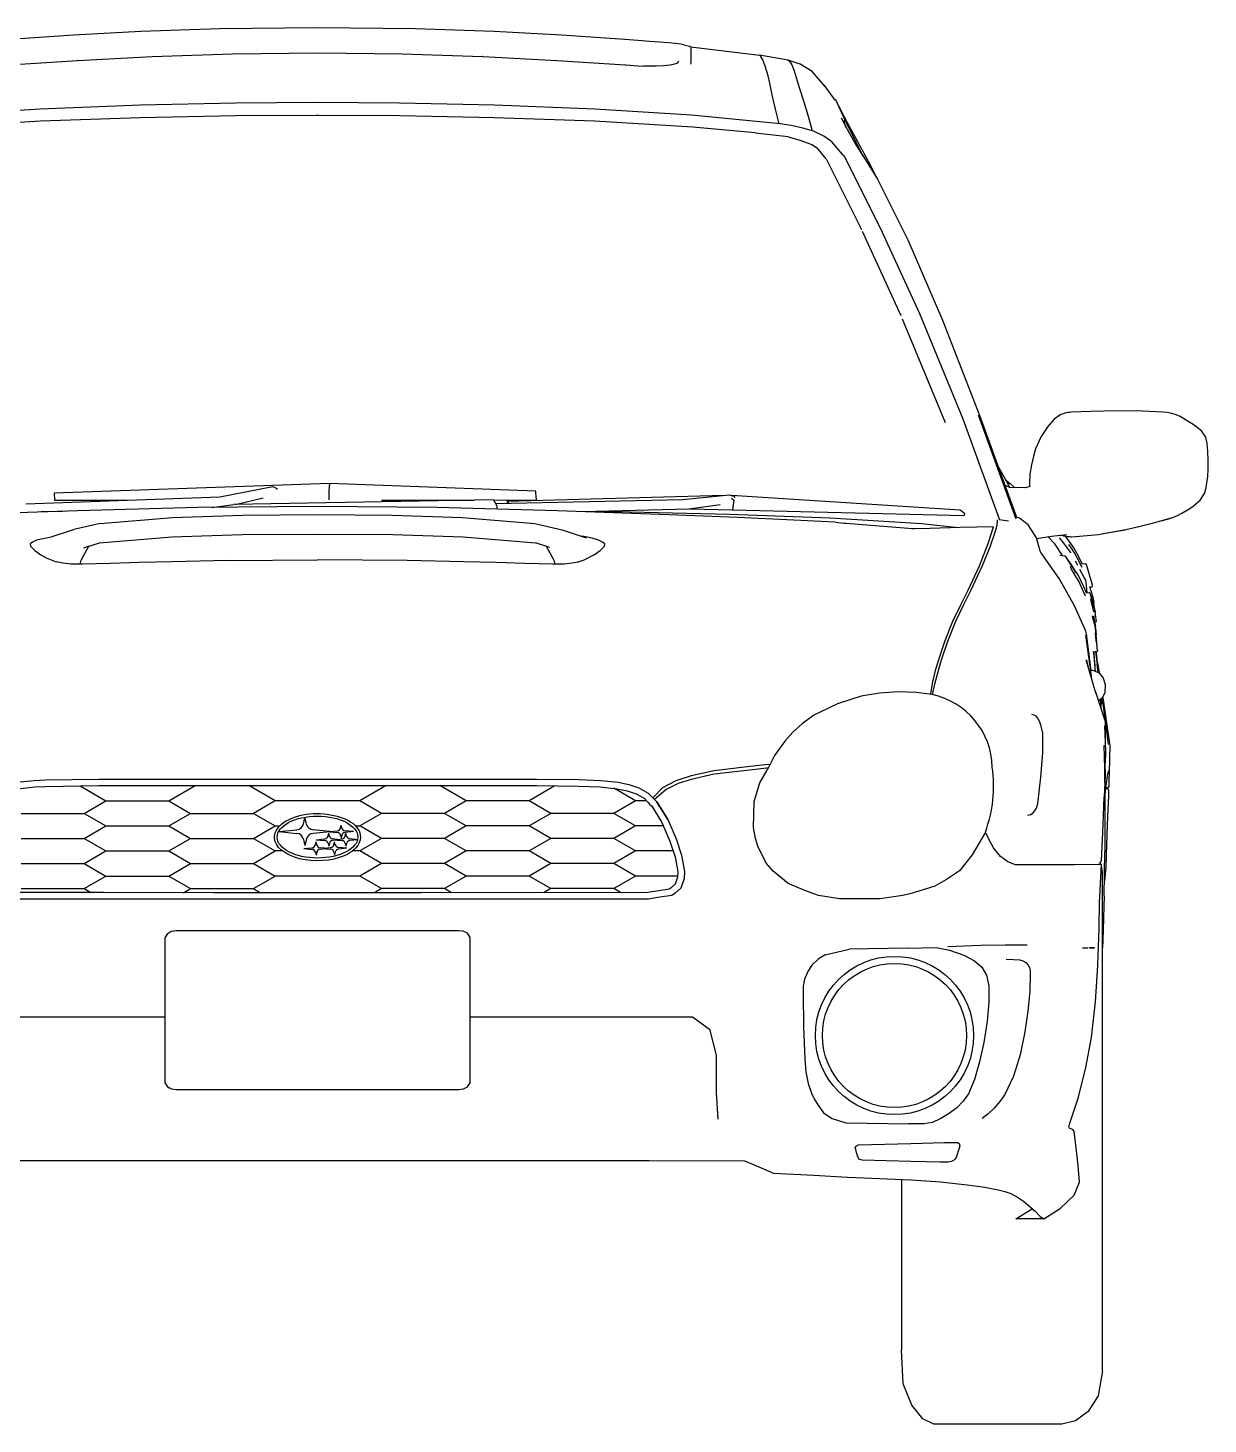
# Model space of a CAD drawing. Header units: millimetres. Extents: x 116290 to 180258, y 22146 to 121276.
# Drawn here: x 126898 to 128191, y 41388 to 42918 of the extents above; entities that cross this region are included whole.
import ezdxf

# ---------------------------------------------------------------- set-up
doc = ezdxf.new("R2010")
doc.units = ezdxf.units.MM

# ---------------------------------------------------------------- blocks, each defined once
blk = doc.blocks.new('A$C34D55771')
at = {"linetype": 'Continuous'}
for p, q in [((708.8, 1521.8), (639.4, 1517.1)), ((782.5, 1525.9), (708.8, 1521.8)), ((868.8, 1528.7), (782.5, 1525.9)), ((976.2, 1529.8), (868.8, 1528.7)), ((1083.6, 1528.7), (976.2, 1529.8)), ((1169.9, 1525.9), (1083.6, 1528.7)), ((1243.6, 1521.8), (1169.9, 1525.9)), ((1313, 1517.1), (1243.6, 1521.8)), ((1327.4, 1516), (1313, 1517.1)), ((1340.2, 1515.1), (1327.4, 1516)), ((1351.4, 1514.2), (1340.2, 1515.1)), ((795, 1498.5), (882.9, 1501.4)), ((882.9, 1501.4), (976.2, 1502.6)), ((976.2, 1502.6), (1069.5, 1501.4)), ((1069.5, 1501.4), (1157.2, 1498.5)), ((1360.8, 1513.4), (1351.4, 1514.2)), ((1368.6, 1512.7), (1360.8, 1513.4)), ((1374.3, 1512), (1368.6, 1512.7)), ((1377.9, 1511.5), (1374.3, 1512)), ((1377.9, 1511.5), (1384, 1509.8)), ((1384, 1509.8), (1385.3, 1509.3)), ((1385.3, 1509.3), (1385.3, 1506.9)), ((1385.3, 1509.1), (1460.7, 1500)), ((1385.3, 1506.9), (1385.3, 1503)), ((1385.3, 1503), (1385.3, 1498)), ((1492.2, 1494.5), (1460.7, 1500)), ((1462.3, 1498.6), (1460.7, 1500)), ((638.7, 1489.3), (713.3, 1494.3)), ((713.4, 1494.3), (713.3, 1494.3)), ((713.4, 1494.3), (794.9, 1498.5)), ((795, 1498.5), (794.9, 1498.5)), ((1157.4, 1498.5), (1157.2, 1498.5)), ((1157.4, 1498.5), (1239, 1494.3)), ((1239, 1494.3), (1313.6, 1489.3)), ((1313.7, 1489.3), (1313.6, 1489.3)), ((1313.7, 1489.3), (1327.7, 1488.5)), ((1327.7, 1488.5), (1340.2, 1488.1)), ((1327.7, 1488.5), (1327.7, 1488.5)), ((1333.2, 1488.3), (1337.6, 1488.2)), ((1337.6, 1488.2), (1347.4, 1488.2)), ((1340.2, 1488.1), (1340.2, 1488.1)), ((1347.4, 1488.2), (1355.6, 1488.6)), ((1355.6, 1488.6), (1362.7, 1489.4)), ((1362.7, 1489.4), (1367.9, 1490.4)), ((1367.9, 1490.4), (1371, 1491.8)), ((1371, 1491.8), (1372.1, 1493.3)), ((1385.3, 1492), (1385.1, 1490)), ((1385.3, 1498), (1385.3, 1492)), ((1464.4, 1494.8), (1462.3, 1498.6)), ((1467, 1487.9), (1464.4, 1494.8)), ((1470.1, 1477.3), (1467, 1487.9)), ((1505.2, 1490), (1492.2, 1494.5)), ((1492.2, 1494.5), (1493.8, 1493.1)), ((1493.8, 1493.1), (1496, 1489.4)), ((1496, 1489.4), (1498.7, 1482.7)), ((1518.3, 1482.2), (1505.2, 1490)), ((1472, 1469.2), (1470.1, 1477.3)), ((1474.7, 1456.7), (1472, 1469.2)), ((1498.7, 1482.7), (1501.9, 1472)), ((1501.9, 1472), (1504.5, 1463.6)), ((1532.3, 1465.9), (1518.3, 1482.2)), ((1532.3, 1466.4), (1528.6, 1470.2)), ((1478.3, 1440.7), (1474.7, 1456.7)), ((1504.5, 1463.6), (1508.8, 1450)), ((1543.6, 1450.7), (1532.3, 1466.4)), ((672.4, 1441), (566.4, 1434.3)), ((782.2, 1445.3), (672.4, 1441)), ((886.4, 1447.6), (782.2, 1445.3)), ((976.2, 1448.3), (886.4, 1447.6)), ((1066, 1447.6), (976.2, 1448.3)), ((1170.2, 1445.3), (1066, 1447.6)), ((1280, 1441), (1170.2, 1445.3)), ((1386, 1434.3), (1280, 1441)), ((1482.2, 1424.9), (1478.3, 1440.7)), ((1508.8, 1450), (1514, 1433)), ((1544.5, 1451.2), (1543.6, 1450.7)), ((1554.3, 1429.6), (1544.5, 1451.2)), ((1550.7, 1438.2), (1547.6, 1444.4)), ((1557.3, 1425.7), (1550.7, 1438.2)), ((672.6, 1427.7), (564.9, 1421.3)), ((782.2, 1431.5), (672.6, 1427.7)), ((886.1, 1433.4), (782.2, 1431.5)), ((976.2, 1434), (886.1, 1433.4)), ((976.2, 1434), (974.9, 1434)), ((977.5, 1434), (976.2, 1434)), ((1066.3, 1433.4), (976.2, 1434)), ((1170.2, 1431.5), (1066.3, 1433.4)), ((1279.8, 1427.7), (1170.2, 1431.5)), ((1387.5, 1421.3), (1279.8, 1427.7)), ((1483.3, 1424.8), (1386, 1434.3)), ((1495.4, 1422.9), (1483.3, 1424.8)), ((1508.2, 1420), (1495.4, 1422.9)), ((1514, 1433), (1518.5, 1417)), ((1550.3, 1431.3), (1553.8, 1424.3)), ((1553.8, 1424.3), (1559.3, 1414.1)), ((1553.9, 1428.5), (1554.2, 1428.9)), ((1554, 1425.8), (1553.9, 1428.5)), ((1555.4, 1421.3), (1554, 1425.8)), ((1554.3, 1429.1), (1554.1, 1429)), ((1554.1, 1429), (1554.1, 1429)), ((1554.3, 1429.1), (1554.3, 1429.6)), ((1554.3, 1429.6), (1554.7, 1428.5)), ((1554.3, 1429.1), (1554.3, 1429.1)), ((1574.8, 1388.6), (1554.3, 1429.1)), ((1566.2, 1409.1), (1557.3, 1425.7)), ((1455.9, 1415), (1387.5, 1421.3)), ((1492.1, 1410.4), (1496, 1409.4)), ((1496, 1409.4), (1504.9, 1406.9)), ((1519.8, 1416.6), (1508.2, 1420)), ((1531, 1411.4), (1519.8, 1416.6)), ((1540, 1405), (1531, 1411.4)), ((1559.3, 1414.1), (1567.1, 1400.6)), ((1582.5, 1379.5), (1566.2, 1409.1)), ((1504.9, 1406.9), (1518.2, 1402.3)), ((1518.2, 1402.3), (1523.2, 1398.7)), ((1552.5, 1390.6), (1540, 1405)), ((1567.1, 1400.6), (1576.8, 1385.5)), ((1533.6, 1386.5), (1572.4, 1309.1)), ((1552.5, 1390.6), (1553.9, 1388.6)), ((1553.9, 1388.6), (1592.8, 1311)), ((1576.8, 1385.5), (1590, 1364.1)), ((1590, 1364.2), (1582.5, 1379.5)), ((1590, 1364.1), (1623.1, 1297.7)), ((1573.2, 1307.3), (1615.6, 1214.8)), ((1592.8, 1311), (1636.1, 1216.8)), ((1623.1, 1297.7), (1661.1, 1209.6)), ((1617.1, 1211.2), (1664, 1097.4)), ((1636.1, 1216.8), (1683.7, 1101.4)), ((1661.1, 1209.6), (1702.2, 1104.5)), ((1741.9, 991.7), (1700.6, 1105.4)), ((1700.6, 1105.4), (1700.6, 1105.4)), ((1702.2, 1104.5), (1742.2, 993.6)), ((1789.9, 1105.5), (1783.8, 1101.3)), ((1789.3, 1104.9), (1789.9, 1105.5)), ((1791, 1106.1), (1789.9, 1105.5)), ((1789.9, 1105.5), (1790.1, 1105.5)), ((1792.2, 1106.6), (1791, 1106.1)), ((1793.4, 1107), (1792.2, 1106.6)), ((1794.6, 1107.4), (1793.4, 1107)), ((1796.8, 1108), (1794.6, 1107.4)), ((1798.8, 1108.3), (1796.8, 1108)), ((1800.7, 1108.6), (1798.8, 1108.3)), ((1802.3, 1108.8), (1800.7, 1108.6)), ((1823.9, 1109.6), (1802.3, 1108.8)), ((1852, 1110.2), (1823.9, 1109.6)), ((1880.4, 1110), (1852, 1110.2)), ((1903.1, 1109), (1880.4, 1110)), ((1907.5, 1108.3), (1903.1, 1109)), ((1912.5, 1107.2), (1907.5, 1108.3)), ((1917.5, 1105.8), (1912.5, 1107.2)), ((1921.9, 1104), (1917.5, 1105.8)), ((1928.5, 1100), (1921.9, 1104)), ((1921.9, 1104), (1921.9, 1104)), ((1936.1, 1095.5), (1925.9, 1101.5)), ((1683.7, 1101.4), (1723.7, 990.8)), ((1776.6, 1093.3), (1769.4, 1082.2)), ((1783.8, 1101.3), (1776.6, 1093.3)), ((1776.6, 1093.3), (1776.6, 1093.3)), ((1945.2, 1088.5), (1936.1, 1095.5)), ((1950, 1081.6), (1945.2, 1088.5)), ((1769.4, 1082.2), (1763.2, 1068.5)), ((1951.4, 1074.4), (1950, 1081.6)), ((1952.2, 1065.7), (1951.4, 1074.4)), ((1760.9, 1060.7), (1758.7, 1051.3)), ((1763.2, 1068.5), (1760.9, 1060.7)), ((1952.4, 1056.2), (1952.2, 1065.7)), ((1952.4, 1046.4), (1952.4, 1056.2)), ((1722.5, 1048.4), (1732.2, 1031.6)), ((1757.1, 1040.8), (1756.6, 1030.5)), ((1758.7, 1051.2), (1757.1, 1040.8)), ((1758.7, 1051.2), (1758.7, 1051.3)), ((1758.7, 1051.2), (1758.7, 1051.2)), ((1951.9, 1038.3), (1952.4, 1046.4)), ((989.2, 1030.8), (687.4, 1019.9)), ((869.1, 1015.9), (927.3, 1027.5)), ((927.3, 1027.5), (931.7, 1025.2)), ((931.7, 1025.2), (931.7, 1024.2)), ((989.2, 1030.8), (988.8, 1022.5)), ((1215.4, 1022.4), (989.2, 1030.8)), ((1734.9, 1026.4), (1729.5, 1028.8)), ((1730.4, 1034.7), (1731.9, 1033.7)), ((1731.9, 1033.7), (1735.5, 1030.7)), ((1732.2, 1031.6), (1734.8, 1026.4)), ((1732.7, 1030.7), (1735.5, 1030.7)), ((1733.4, 1030.7), (1732.7, 1030.7)), ((1735.5, 1030.7), (1732.7, 1030.7)), ((1752, 1025.9), (1734.9, 1026.4)), ((1735.5, 1030.7), (1740.1, 1026.3)), ((1757.3, 1027.4), (1752, 1025.9)), ((1756.6, 1030.5), (1756.7, 1027.2)), ((1756.6, 1030.5), (1756.6, 1030.5)), ((1949.7, 1024.6), (1951, 1030.9)), ((1951, 1030.9), (1951.9, 1038.3)), ((656.4, 1008.4), (869.1, 1015.9)), ((687.4, 1019.9), (687.9, 1012.3)), ((687.9, 1012.3), (767.1, 1012.3)), ((1169.1, 1012.9), (884.4, 1007.6)), ((886.2, 1007.7), (916.5, 1014.9)), ((988.8, 1022.5), (988.7, 1012.6)), ((1046.2, 1012.3), (1147.4, 1012.5)), ((1169.1, 1012.9), (1172.7, 1006.2)), ((1169.3, 1012.5), (1215.8, 1012.6)), ((1171.4, 1008.7), (1376.8, 1013)), ((1421.7, 1017.6), (1183.7, 1011.1)), ((1183.7, 1011.1), (1186.3, 1009)), ((1215.9, 1014.8), (1215.4, 1022.4)), ((1215.9, 1014.8), (1215.8, 1012.6)), ((1376.8, 1013), (1427.8, 1018.2)), ((1427.8, 1018.2), (1433.4, 1016.5)), ((1680.7, 1001.5), (1430.1, 1017.5)), ((1430.1, 1014.7), (1432.6, 1012.4)), ((1432.6, 1012.4), (1431.2, 1001.9)), ((1433.4, 1016.5), (1433.3, 1015)), ((1936, 1006), (1943.7, 1012.5)), ((1943.7, 1012.5), (1948.4, 1019.8)), ((1948.4, 1019.8), (1949.7, 1024.6)), ((713.2, 1000.9), (590.9, 996.5)), ((673.4, 1000.1), (696.7, 1000.3)), ((845, 1004.3), (713.2, 1000.9)), ((817.1, 993.5), (894.5, 996.1)), ((976.2, 1005.6), (845, 1004.3)), ((860.4, 1004.4), (884.4, 1007.6)), ((894.5, 996.1), (976.2, 996.6)), ((1107.4, 1004.3), (976.2, 1005.6)), ((976.2, 996.6), (1057.9, 996.1)), ((1057.9, 996.1), (1135.3, 993.5)), ((1239.2, 1000.9), (1107.4, 1004.3)), ((1172.7, 1006.2), (1172.6, 1002.6)), ((1361.5, 996.5), (1239.2, 1000.9)), ((1266.8, 999.9), (1383.3, 1002.8)), ((1275.5, 1000.1), (1303, 999.9)), ((1303, 999.9), (1427.8, 997.2)), ((1436.4, 993.3), (1361.5, 996.5)), ((1383.3, 1002.8), (1417.5, 1007.5)), ((1384.3, 1003), (1431.2, 1001.9)), ((1427.8, 997.2), (1538, 992.9)), ((1431.2, 1001.9), (1684.9, 995.5)), ((1685.2, 997.7), (1680.7, 1001.5)), ((1685.2, 997.7), (1684.9, 995.5)), ((1914.4, 993.7), (1919, 995.6)), ((1919, 995.6), (1923.5, 998)), ((1923.5, 998), (1932.3, 1003.4)), ((1932.3, 1003.4), (1936, 1006)), ((708.3, 979.9), (683, 971.5)), ((708.3, 979.9), (709, 980.2)), ((737.9, 986.9), (709, 980.2)), ((737.9, 986.9), (817.1, 993.5)), ((1135.3, 993.5), (1214.5, 986.9)), ((1214.5, 986.9), (1244.5, 979.8)), ((1244.5, 979.8), (1270.6, 971.1)), ((1498.2, 990.4), (1436.4, 993.3)), ((1543.2, 988.2), (1498.2, 990.4)), ((1538, 992.9), (1638.1, 986.9)), ((1546.7, 987.7), (1543.2, 988.2)), ((1550.3, 987.2), (1546.7, 987.7)), ((1553.2, 987), (1550.3, 987.2)), ((1555.4, 986.8), (1553.2, 987)), ((1624.1, 981.4), (1555.4, 986.8)), ((1627.5, 981.1), (1624.1, 981.4)), ((1630.6, 981.1), (1627.5, 981.1)), ((1647.2, 981.2), (1630.6, 981.1)), ((1638.1, 986.9), (1678.7, 982.4)), ((1680.6, 982.4), (1647.2, 981.2)), ((1717.3, 983.1), (1680.6, 982.4)), ((1711.4, 964.8), (1717.3, 983.1)), ((1720.3, 983.1), (1718.5, 976.9)), ((1721, 988.7), (1720.3, 983.1)), ((1721.1, 991), (1721, 988.7)), ((1723.5, 991.3), (1733.6, 989.8)), ((1745.8, 992.8), (1742, 993.7)), ((1755.3, 985.5), (1745.8, 992.8)), ((1764.2, 971.1), (1755.3, 985.5)), ((1834.2, 975.2), (1863.9, 980.5)), ((1837.2, 975.7), (1861.3, 979.9)), ((1861.3, 979.9), (1863.9, 980.5)), ((1863.9, 980.5), (1891.5, 987.2)), ((1863.9, 980.5), (1863.9, 980.5)), ((1874.8, 983.1), (1888, 986.3)), ((1888, 986.3), (1891.5, 987.2)), ((1891.5, 987.2), (1914.4, 993.7)), ((1891.5, 987.2), (1891.5, 987.2)), ((1901.1, 989.9), (1910.5, 992.5)), ((1910.5, 992.5), (1914.4, 993.7)), ((1914.4, 993.7), (1914.4, 993.7)), ((663.7, 966.5), (661.3, 964.4)), ((661.3, 964.4), (661.5, 962)), ((668.1, 968.6), (663.7, 966.5)), ((683, 971.5), (668.1, 968.6)), ((720.1, 960.3), (737.2, 965.8)), ((737.2, 965.8), (816.7, 972.1)), ((816.7, 972.1), (893.8, 974.7)), ((893.8, 974.7), (976.2, 975.1)), ((976.2, 975.1), (1058.6, 974.7)), ((1058.6, 974.7), (1135.7, 972.1)), ((1135.7, 972.1), (1215.2, 965.8)), ((1230.7, 960.6), (1215.2, 965.8)), ((1268.2, 972.5), (1265.4, 972.8)), ((1272, 971.9), (1268.2, 972.5)), ((1275.4, 971.2), (1272, 971.9)), ((1278.5, 970.4), (1275.4, 971.2)), ((1284.3, 968.6), (1278.5, 970.4)), ((1284.3, 968.6), (1284.3, 968.6)), ((1288.7, 966.5), (1284.3, 968.6)), ((1288.7, 966.5), (1288.7, 966.6)), ((1291.1, 964.4), (1288.7, 966.5)), ((1290.9, 962), (1291.1, 964.4)), ((1291.1, 964.4), (1291.1, 964.4)), ((1701.7, 940.6), (1711.4, 964.8)), ((1718.5, 976.9), (1713, 960.9)), ((1768.3, 956.7), (1764.2, 971.1)), ((1764.3, 970.4), (1780.6, 973.1)), ((1784.5, 964.6), (1776.8, 972.5)), ((1780.6, 973.1), (1797.5, 974.8)), ((1792.8, 951.7), (1784.5, 964.6)), ((1789.8, 970.9), (1789.6, 971.1)), ((1793.8, 965.5), (1789.8, 970.9)), ((1791.6, 974.2), (1793, 973.7)), ((1793, 973.7), (1793.9, 973.4)), ((1801.9, 955), (1793.8, 965.5)), ((1793.9, 973.4), (1794.8, 973.3)), ((1794.8, 973.3), (1795.7, 973.1)), ((1795.7, 973.1), (1796.8, 972.9)), ((1799.1, 968.9), (1796.1, 973)), ((1796.8, 972.9), (1798.6, 972.7)), ((1798.6, 972.7), (1800.3, 972.5)), ((1804.7, 961), (1799.1, 968.9)), ((1802.6, 959.8), (1799.8, 964)), ((1800.3, 972.5), (1801.8, 972.3)), ((1801.8, 972.3), (1802.9, 972.3)), ((1802.9, 972.3), (1832.3, 974.8)), ((1832.3, 974.8), (1834.2, 975.2)), ((661.5, 962), (666.2, 957.2)), ((666.2, 957.2), (672.9, 952.5)), ((672.9, 952.5), (678.7, 949.4)), ((678.7, 949.4), (689.6, 944.9)), ((717, 946.5), (725.7, 962)), ((720.1, 960.3), (720.1, 960.3)), ((721.7, 960.6), (725.1, 961.9)), ((723.5, 961.2), (724.9, 961.8)), ((725.1, 961.8), (725.5, 962)), ((725.7, 962), (726, 962.2)), ((1226.7, 962), (1235.4, 946.5)), ((1279.5, 952.5), (1268.3, 946.8)), ((1279.5, 952.5), (1286.2, 957.2)), ((1286.2, 957.2), (1290.9, 962)), ((1713, 960.9), (1704.7, 940.5)), ((1768.9, 955.1), (1768.3, 956.7)), ((1770, 953.6), (1768.9, 955.1)), ((1789.2, 926.7), (1770, 953.6)), ((1789.7, 952.1), (1795.2, 951.4)), ((1795.2, 951.4), (1796.8, 949.6)), ((1795.2, 951.4), (1795.2, 951.4)), ((1795.2, 951.4), (1805.1, 936.5)), ((1799.4, 946.3), (1796.8, 949.6)), ((1802, 954.8), (1801.9, 955)), ((1806.1, 954.7), (1802.6, 959.8)), ((1810.9, 949.5), (1804.7, 961)), ((1808.9, 949.2), (1806.1, 954.7)), ((1814.2, 938.6), (1808.9, 949.2)), ((1814.4, 942.6), (1810.9, 949.5)), ((697.2, 943.3), (689.6, 944.9)), ((705.7, 942.4), (697.2, 943.3)), ((718.4, 942.2), (705.7, 942.4)), ((715.9, 942.2), (717, 946.5)), ((749.1, 943), (718.4, 942.2)), ((780.7, 944), (749.1, 943)), ((816.4, 944.7), (780.7, 944)), ((877.9, 946.2), (816.4, 944.7)), ((877.9, 946.2), (976.2, 947)), ((1074.5, 946.2), (976.2, 947)), ((1136.1, 944.7), (1074.5, 946.2)), ((1171.7, 944), (1136.1, 944.7)), ((1203.3, 943), (1171.7, 944)), ((1234, 942.2), (1203.3, 943)), ((1246.7, 942.4), (1234, 942.2)), ((1235.4, 946.5), (1236.5, 942.2)), ((1255.2, 943.3), (1246.7, 942.4)), ((1261.5, 944.5), (1255.2, 943.3)), ((1260.6, 944.3), (1262.4, 944.7)), ((1268.3, 946.8), (1261.5, 944.5)), ((1689.2, 913.8), (1701.7, 940.6)), ((1704.7, 940.5), (1692.3, 913.8)), ((1801.4, 943.4), (1799.4, 946.3)), ((1805, 937.9), (1801.4, 943.4)), ((1802.7, 936.9), (1801.5, 939.6)), ((1804.8, 933.1), (1802.7, 936.9)), ((1810.2, 929.8), (1805, 937.9)), ((1805.1, 936.5), (1807, 932.7)), ((1808.8, 942.2), (1807, 945.5)), ((1809.6, 940.7), (1808.8, 942.2)), ((1816.6, 927.8), (1811.9, 936.4)), ((1812.5, 942.2), (1812.5, 942)), ((1813.8, 942.5), (1817.6, 943.1)), ((1817.6, 943.1), (1818.7, 942.4)), ((1818.9, 942), (1818.7, 942.4)), ((1825.8, 919.3), (1818.9, 942)), ((1818.9, 942), (1818.9, 942)), ((1805.9, 896.6), (1789.2, 926.7)), ((1807.3, 928.8), (1804.8, 933.1)), ((1810.5, 923.5), (1807.3, 928.8)), ((1815.9, 918), (1810.2, 929.8)), ((1813.1, 917.8), (1810.5, 923.5)), ((1819, 911), (1815.9, 918)), ((1818.2, 924.8), (1816.6, 927.8)), ((1818.6, 921.9), (1818.2, 924.8)), ((1819.8, 911.1), (1818.6, 921.9)), ((1825.5, 917.8), (1825.7, 918.6)), ((1825.7, 918.6), (1825.8, 919.3)), ((1681.2, 897.8), (1689.2, 913.8)), ((1692.3, 913.8), (1684.1, 897.6)), ((1817.9, 907.1), (1813.1, 917.8)), ((1816.9, 910.6), (1816.6, 909.9)), ((1818.2, 910.9), (1822.1, 911.3)), ((1822.1, 911.3), (1823.1, 910.6)), ((1824, 913.6), (1822.8, 917.8)), ((1823.1, 916.6), (1825.5, 917.8)), ((1823.2, 910.2), (1823.1, 910.6)), ((1823.8, 908.1), (1823.2, 910.2)), ((1823.6, 904.2), (1824.2, 901.9)), ((1824.7, 904.7), (1823.8, 908.1)), ((1823.8, 908.1), (1823.8, 908.1)), ((1823.8, 908.1), (1828.6, 889.4)), ((1824, 913.6), (1826.4, 904.7)), ((1827.2, 894.8), (1824.7, 904.7)), ((1826.4, 904.7), (1827.2, 899.1)), ((1672.6, 879.7), (1681.2, 897.8)), ((1684.1, 897.6), (1675.5, 879.3)), ((1816.9, 872), (1805.9, 896.6)), ((1827.1, 890.1), (1824.2, 901.9)), ((1827.1, 890), (1827.1, 890.1)), ((1827.8, 894.5), (1827.2, 899.1)), ((1828.3, 890.9), (1827.8, 894.5)), ((1828, 893.5), (1828.3, 891.5)), ((1828.3, 891.5), (1828.6, 889.6)), ((1828.4, 889.9), (1828.3, 890.9)), ((1828.6, 889.2), (1828.6, 889.6)), ((1829, 887.7), (1828.6, 889.4)), ((1829.1, 887.1), (1829, 887.7)), ((1664, 858.5), (1672.6, 879.7)), ((1675.5, 879.3), (1666.7, 857.7)), ((1826.4, 881.5), (1825.5, 885.8)), ((1825.8, 884.4), (1828.4, 885.6)), ((1826.4, 881.5), (1828.5, 872.5)), ((1826.6, 884.8), (1828.9, 873.9)), ((1827.9, 878.9), (1830, 879.3)), ((1828.8, 886.3), (1828.4, 885.6)), ((1828.5, 872.5), (1828.9, 866.9)), ((1828.8, 886.3), (1829.1, 887.1)), ((1829.1, 872.2), (1828.9, 873.9)), ((1830, 879.3), (1829, 886.8)), ((1829.1, 872.2), (1829.7, 864.7)), ((1657.9, 840.1), (1664, 858.5)), ((1666.7, 857.7), (1659.3, 835.9)), ((1818.2, 869), (1816.9, 872)), ((1818.9, 865.8), (1818.2, 869)), ((1823.2, 830.1), (1818.5, 864.4)), ((1824.1, 825.9), (1818.9, 865.8)), ((1829.3, 862.4), (1828.9, 866.9)), ((1829.8, 858.7), (1829.3, 862.4)), ((1831.1, 847.7), (1829.7, 864.7)), ((1830.1, 856.3), (1829.8, 858.7)), ((1831.1, 847.3), (1830.1, 859.3)), ((1826.1, 846.3), (1831.1, 847)), ((1827.5, 841.7), (1826.8, 846.4)), ((1827, 846.4), (1827.3, 844.1)), ((1828.4, 831.2), (1827.3, 846.5)), ((1827.3, 844.1), (1827.4, 842.6)), ((1829, 824.7), (1827.5, 841.7)), ((1829.1, 846.7), (1830.9, 832.5)), ((1829.4, 846.8), (1830.4, 839.2)), ((1831.1, 847.7), (1831.1, 847.3)), ((1831.1, 847.3), (1831.1, 847)), ((1650.8, 813.2), (1654.1, 827.2)), ((1659.3, 835.9), (1652.4, 810.7)), ((1654.1, 827.2), (1657.9, 840.1)), ((1823.6, 821), (1818.6, 837.6)), ((1822, 826.3), (1819.6, 837.1)), ((1825.1, 815.8), (1823, 831.3)), ((1823.8, 825.8), (1823.2, 830.1)), ((1831, 835), (1830.4, 839.2)), ((1831.8, 823.5), (1830.9, 832.5)), ((1832.3, 823.3), (1831, 835)), ((1831.1, 834.4), (1832.8, 823.1)), ((1831.1, 834), (1832.5, 823.2)), ((1648.3, 800.4), (1650.8, 813.2)), ((1828.6, 803.5), (1823.6, 821)), ((1826.2, 825.8), (1823.7, 825.9)), ((1833.4, 822.8), (1826.2, 825.8)), ((1837.5, 818), (1833.4, 822.8)), ((1840, 810), (1837.5, 818)), ((1572, 797.5), (1546.2, 789.3)), ((1592.1, 801), (1572, 797.5)), ((1612.7, 802.4), (1592.1, 801)), ((1632.5, 801.6), (1612.7, 802.4)), ((1650, 799.3), (1632.5, 801.6)), ((1648.2, 799.6), (1648.3, 800.4)), ((1652.4, 810.7), (1650, 799.3)), ((1829.5, 800.3), (1828.6, 803.5)), ((1828.8, 802.3), (1839.2, 771)), ((1832, 792.7), (1836.6, 796)), ((1836.2, 795.6), (1839.6, 769.6)), ((1836.6, 796), (1839.5, 801.6)), ((1836.8, 796.3), (1844.4, 745.7)), ((1839.5, 801.6), (1840, 810)), ((1546.2, 789.3), (1520.4, 776.7)), ((1835.5, 782.3), (1834.6, 794.5)), ((1836.1, 788.9), (1835.4, 795.1)), ((1507.4, 767.3), (1497.2, 758.1)), ((1520.4, 776.7), (1507.4, 767.3)), ((1761.6, 777), (1759.1, 777.6)), ((1764.1, 775.3), (1761.6, 777)), ((1766.5, 772.6), (1764.1, 775.3)), ((1769.1, 766.2), (1766.5, 772.6)), ((1771.3, 757.2), (1769.1, 766.2)), ((1839.2, 771), (1839.8, 769.2)), ((1840.2, 737.4), (1839.3, 765.3)), ((1839.9, 767.2), (1839.8, 769.2)), ((1839.8, 768.2), (1843, 744.6)), ((1840, 743.8), (1839.9, 767.2)), ((1497.2, 758.1), (1488.4, 748.2)), ((1771.4, 735.8), (1771.3, 757.2)), ((1488.4, 748.2), (1477.2, 732.5)), ((1769.2, 709), (1771.4, 735.8)), ((1839.2, 718.6), (1838.6, 743.7)), ((1840.1, 732.8), (1840.2, 737.4)), ((1842.9, 744.7), (1843, 744.6)), ((1844.5, 743.8), (1843.9, 713.8)), ((1844.4, 745.7), (1844.5, 743.8)), ((1410.7, 716.2), (1450.6, 720.8)), ((1450.6, 720.8), (1470.2, 723.3)), ((1477.2, 732.5), (1469.2, 716.5)), ((1470.2, 723.3), (1472.4, 722.9)), ((1472.4, 722.9), (1472.5, 723.1)), ((1839, 703), (1839.7, 721.6)), ((1839.7, 721.6), (1840.1, 732.8)), ((1354.8, 697.4), (1369.4, 705.4)), ((1369.4, 705.4), (1386, 710.7)), ((1385.6, 706.4), (1371.5, 702)), ((1410.8, 712), (1385.6, 706.4)), ((1386, 710.7), (1410.7, 716.2)), ((1450.1, 716.5), (1410.8, 712)), ((1468.4, 718.6), (1450.1, 716.5)), ((1461.2, 702.8), (1469.2, 716.5)), ((1470.3, 718.7), (1468.4, 718.6)), ((1765.8, 679.9), (1769.2, 709)), ((1839, 703), (1839.2, 718.6)), ((1839.5, 716.4), (1839.3, 697.9)), ((1839.6, 717.8), (1839.5, 716.4)), ((1839.8, 693.1), (1841.3, 704.8)), ((1841.3, 704.8), (1842.5, 712.6)), ((1842.5, 712.6), (1843.4, 716.1)), ((1843.7, 705.4), (1843.4, 698.3)), ((1843.9, 713.8), (1843.7, 705.4)), ((1338.5, 691.5), (1343.6, 686.4)), ((1343.6, 686.4), (1354.8, 697.4)), ((1358.5, 695.5), (1345.5, 684.4)), ((1371.5, 702), (1358.5, 695.5)), ((1454.9, 682.4), (1461.2, 702.8)), ((1839, 703), (1838.4, 687.5)), ((1839.3, 697.9), (1839, 671.8)), ((1839.2, 687.1), (1839.8, 693.1)), ((1840.2, 696.4), (1841.5, 696.3)), ((1840.3, 696.4), (1840.2, 696.4)), ((1840.3, 696.4), (1840.3, 696.4)), ((1843.4, 698.3), (1841.5, 696.3)), ((1841.8, 696.7), (1842, 696.6)), ((1841.9, 696.8), (1842, 696.6)), ((1842, 696.6), (1842.9, 695.2)), ((1842.9, 695.2), (1843.3, 694.3)), ((1843.3, 694.3), (1843.1, 688.4)), ((1360.1, 662.6), (1348.2, 681.8)), ((1454.2, 653.8), (1454.9, 682.4)), ((1762.5, 672), (1764.1, 674.8)), ((1764.1, 674.8), (1765.8, 679.9)), ((1836.9, 648.4), (1838, 676.7)), ((1838, 676.7), (1838.4, 687.5)), ((1843.1, 688.4), (1842, 665.9)), ((1757.2, 667.5), (1754.4, 666.8)), ((1757.2, 667.5), (1760.4, 669.4)), ((1760.4, 669.4), (1762.5, 672)), ((1839, 671.8), (1839, 627.1)), ((1842, 665.9), (1840.9, 635.5)), ((1456.1, 641.8), (1454.2, 653.8)), ((1708.2, 648.6), (1693.9, 623.8)), ((1711.4, 642.3), (1708.2, 648.6)), ((1835.6, 617.2), (1836.9, 648.4)), ((1838.9, 649), (1838.9, 649)), ((1459, 633.1), (1456.1, 641.8)), ((1468.1, 614.6), (1459, 633.1)), ((1717.1, 631.5), (1711.4, 642.3)), ((1724.9, 622.1), (1717.1, 631.5)), ((1840.9, 635.5), (1840.1, 610.4)), ((1475.5, 605.9), (1468.1, 614.6)), ((1693.9, 623.8), (1679.7, 606.1)), ((1733, 616.1), (1724.9, 622.1)), ((1741.3, 613), (1733, 616.1)), ((1760.6, 613), (1741.3, 613)), ((1786.3, 613), (1760.6, 613)), ((1805.8, 613), (1786.3, 613)), ((1832, 613.2), (1805.8, 613)), ((1832.6, 613.2), (1832, 613.2)), ((1832.9, 613.2), (1832.6, 613.2)), ((1835.5, 613.3), (1832.9, 613.2)), ((1833.4, 571.1), (1835.5, 613.3)), ((1833.6, 615.2), (1835.6, 617.2)), ((1835.5, 613.3), (1833.6, 615.2)), ((1838.6, 578.8), (1839, 627.1)), ((1492.2, 592.2), (1475.5, 605.9)), ((1665.8, 596.9), (1653, 589.6)), ((1679.7, 606.1), (1665.8, 596.9)), ((1836.5, 604.5), (1835.4, 611.3)), ((1836.5, 594.4), (1836.5, 604.5)), ((1840.1, 610.4), (1838.8, 595.1)), ((1512.1, 583.9), (1492.2, 592.2)), ((1525.2, 579.3), (1512.1, 583.9)), ((1640.1, 585.3), (1627, 581.3)), ((1653, 589.6), (1640.1, 585.3)), ((1836.5, 566), (1836.5, 594.4)), ((1548.3, 575.6), (1525.2, 579.3)), ((1561.7, 575.6), (1548.3, 575.6)), ((1592.6, 575.5), (1561.7, 575.6)), ((1617.7, 579.3), (1592.6, 575.5)), ((1627, 581.3), (1617.7, 579.3)), ((1832.9, 543.6), (1833.4, 571.1)), ((1838.6, 578.8), (1837, 530.3)), ((1836.5, 522.5), (1836.5, 566)), ((811.3, 537), (808.7, 532.8)), ((815.8, 539.7), (811.3, 537)), ((821.4, 540.5), (815.8, 539.7)), ((821.3, 540.6), (816.8, 539.9)), ((1131, 540.6), (821.3, 540.6)), ((1135.9, 540), (1131, 540.6)), ((1140.6, 537.8), (1135.9, 540)), ((1143.6, 533.3), (1140.6, 537.8)), ((1831.6, 502.4), (1832.9, 543.6)), ((808.7, 532.8), (808.8, 374)), ((1143.6, 533.1), (1143.6, 533.3)), ((1143.6, 374.2), (1143.6, 533.1)), ((1532.5, 514.3), (1559.1, 520.3)), ((1623, 521.5), (1559.1, 520.3)), ((1623, 521.5), (1654.2, 522.2)), ((1654.2, 522.2), (1669, 519.4)), ((1667, 523.2), (1667.1, 523.4)), ((1667.1, 523.4), (1703.4, 524.7)), ((1703.4, 524.7), (1729.9, 525.3)), ((1729.9, 525.3), (1754, 525.3)), ((1814.7, 521.8), (1814.9, 521.8)), ((1814.9, 521.8), (1820.9, 521.8)), ((1824.4, 521.7), (1822.1, 521.8)), ((1823, 521.8), (1827.8, 521.7)), ((1827.8, 521.7), (1824.4, 521.7)), ((1837, 530.3), (1836.5, 522)), ((1836.5, 466.9), (1836.5, 522.5)), ((1524.9, 509.6), (1518.1, 502.8)), ((1532.5, 514.3), (1524.9, 509.6)), ((1669, 519.4), (1684.7, 513.8)), ((1684.7, 513.8), (1696.2, 507.7)), ((1696.2, 507.7), (1704.2, 500.8)), ((1731, 509.5), (1739.1, 509.2)), ((1739.1, 509.2), (1746.1, 508.6)), ((1746.1, 508.6), (1749.3, 507.7)), ((1749.3, 507.7), (1752.5, 505.9)), ((1752.5, 505.9), (1755.3, 502.8)), ((1513.5, 496.1), (1509.9, 487.7)), ((1518.1, 502.8), (1513.5, 496.1)), ((1704.2, 500.8), (1709.4, 492)), ((1709.4, 492), (1711.9, 480.2)), ((1755.3, 502.8), (1756.5, 500.3)), ((1756.5, 500.3), (1757.3, 497.2)), ((1757.5, 493.4), (1756.8, 474.2)), ((1757.3, 497.2), (1757.5, 493.4)), ((1829, 462.6), (1831.6, 502.4)), ((1508.6, 479.7), (1508.5, 472.4)), ((1509.9, 487.7), (1508.6, 479.7)), ((1711.9, 480.2), (1711.9, 462.6)), ((1508.5, 472.4), (1508.9, 435.4)), ((1711.9, 462.6), (1710.1, 441.4)), ((1756.8, 474.2), (1754.9, 452.6)), ((1824.4, 423.8), (1829, 462.6)), ((1836.5, 402.2), (1836.5, 466.9)), ((601.6, 446.2), (717.9, 446.2)), ((717.9, 446.2), (808.8, 446.2)), ((717.9, 446.2), (717.9, 446.2)), ((1143.7, 374.2), (1143.6, 453.8)), ((1143.6, 446.2), (1234.5, 446.2)), ((1234.6, 446.2), (1234.5, 446.2)), ((1234.6, 446.2), (1350.9, 446.2)), ((1350.9, 446.2), (1387.1, 446.2)), ((1350.9, 446.2), (1350.9, 446.2)), ((1754.9, 452.6), (1751.6, 429.9)), ((1508.9, 435.4), (1510.3, 399.8)), ((1710.1, 441.4), (1706.5, 418.3)), ((1751.6, 429.9), (1746.3, 404.7)), ((1706.5, 418.3), (1701.9, 396.9)), ((1818.5, 390.9), (1824.4, 423.8)), ((1510.3, 399.8), (1511.5, 385.9)), ((1746.3, 404.7), (1739, 381.3)), ((1836.5, 58.3), (1836.5, 402.2)), ((1511.5, 385.9), (1514.1, 373.3)), ((1701.9, 396.9), (1696.2, 377.6)), ((1810.3, 358.3), (1818.5, 390.9)), ((808.9, 373.8), (808.8, 374)), ((808.8, 374), (808.8, 374)), ((808.9, 373.8), (811.7, 369.6)), ((811.7, 369.6), (813.8, 368.6)), ((811.8, 369.7), (816.3, 367.3)), ((816.3, 367.3), (821.4, 366.6)), ((1131, 366.6), (1136.3, 367.4)), ((1136.3, 367.4), (1140.7, 369.7)), ((1140.7, 369.7), (1143.6, 374)), ((1143.6, 374), (1143.6, 374.2)), ((1143.6, 374), (1143.7, 374.2)), ((1514.1, 373.3), (1517.6, 362.8)), ((1696.2, 377.6), (1689.7, 361.9)), ((1739, 381.3), (1729.6, 361.3)), ((821.4, 366.6), (821.5, 366.6)), ((821.5, 366.6), (1131, 366.6)), ((1131, 366.6), (1131, 366.6)), ((1517.6, 362.8), (1520.5, 356.3)), ((1520.5, 356.3), (1524.6, 349.8)), ((1684, 353.7), (1676.9, 346.7)), ((1689.7, 361.9), (1684, 353.7)), ((1724.2, 353.4), (1718, 346.1)), ((1729.6, 361.3), (1724.2, 353.4)), ((1800.5, 328.5), (1810.3, 358.3)), ((1524.6, 349.8), (1530.9, 341.2)), ((1530.9, 341.2), (1540.2, 335)), ((1668.5, 340.4), (1659.3, 334.7)), ((1676.9, 346.7), (1668.5, 340.4)), ((1711.2, 339.8), (1704.7, 335)), ((1718, 346.1), (1711.2, 339.8)), ((1540.2, 335), (1555.3, 330)), ((1555.3, 330), (1624.5, 329.1)), ((1641.2, 329.1), (1624.5, 329.1)), ((1650.3, 330.6), (1640.7, 329.1)), ((1659.3, 334.7), (1650.3, 330.6)), ((1799.6, 325.9), (1800.5, 328.5)), ((1800.4, 324.3), (1799.6, 325.9)), ((1804.4, 322.6), (1800.4, 324.3)), ((1805.4, 320.7), (1804.4, 322.6)), ((1566.5, 304.6), (1569.2, 306.1)), ((1569.2, 306.1), (1626.5, 307.6)), ((1626.5, 307.6), (1663.5, 308.4)), ((1663.5, 308.4), (1677.6, 308.5)), ((1677.6, 308.5), (1679.5, 307.3)), ((1679.5, 307.3), (1680.1, 305)), ((1807.9, 302.7), (1805.4, 320.7)), ((1565.7, 302.9), (1566.5, 304.6)), ((1566.1, 300.8), (1565.7, 302.9)), ((1566.9, 297.7), (1566.1, 300.8)), ((1568.1, 293.9), (1566.9, 297.7)), ((1569, 291.5), (1568.1, 293.9)), ((1570.4, 290), (1569, 291.5)), ((1676.2, 292.3), (1674.9, 290.3)), ((1679.4, 302.3), (1676.2, 292.3)), ((1680.1, 305), (1679.4, 302.3)), ((1810, 283.5), (1807.9, 302.7)), ((612.7, 288.9), (740.6, 288.9)), ((740.6, 288.9), (847.9, 288.8)), ((847.9, 288.8), (976.2, 288.8)), ((976.2, 288.8), (1104.5, 288.8)), ((1104.5, 288.8), (1211.8, 288.9)), ((1211.8, 288.9), (1339.7, 288.9)), ((1339.7, 288.9), (1444.3, 288.6)), ((1444.3, 288.6), (1459.8, 282)), ((1459.8, 282), (1476, 275)), ((1573.2, 289.1), (1570.4, 290)), ((1626.5, 287.6), (1573.2, 289.1)), ((1658.4, 286.9), (1626.5, 287.6)), ((1667.6, 287), (1658.4, 286.9)), ((1671, 287.6), (1667.6, 287)), ((1673.4, 288.8), (1671, 287.6)), ((1674.9, 290.3), (1673.4, 288.8)), ((1811.5, 265.1), (1810, 283.5)), ((1476, 275), (1520.4, 272.6)), ((1520.4, 272.6), (1557.3, 270.7)), ((1557.3, 270.7), (1626.9, 267.8)), ((1626.9, 267.8), (1659.1, 265.4)), ((1659.1, 265.4), (1688.1, 262.2)), ((1688.1, 262.2), (1707.5, 259.5)), ((1805.5, 250.8), (1811.5, 265.1)), ((1707.5, 259.5), (1722.3, 256.8)), ((1722.3, 256.8), (1729.4, 255)), ((1729.4, 255), (1736, 252.5)), ((1736, 252.5), (1743.6, 248.6)), ((1743.6, 248.6), (1750.2, 244.2)), ((1790.3, 236.1), (1805.5, 250.8)), ((1741.7, 224.8), (1759.7, 236)), ((1750.2, 244.2), (1757.1, 238.6)), ((1757.1, 238.6), (1762.7, 233.3)), ((1759.7, 236), (1759.7, 236.1)), ((1762.7, 233.3), (1768.4, 227.6)), ((1772.2, 224.8), (1790.3, 236.1)), ((1772.2, 224.8), (1741.7, 224.8)), ((1768.4, 227.6), (1772.2, 224.8)), ((1618.2, 44.2), (1616.4, 81.5)), ((1836.5, 58.3), (1831.9, 31.1)), ((1627.5, 20.6), (1618.2, 44.2)), ((1831.9, 31.1), (1820.9, 13.8)), ((1639.8, 5.6), (1627.5, 20.6)), ((1651.9, 0), (1639.8, 5.6)), ((1806.9, 3.4), (1792.1, 0)), ((1820.9, 13.8), (1806.9, 3.4)), ((1792.1, 0), (1651.9, 0))]:
    blk.add_line(p, q, dxfattribs=at)
for p, q in [((1492.1, 1410.4), (1455.9, 1414.7)), ((1523.2, 1398.7), (1533.5, 1386.6)), ((646.5, 703.4), (665.8, 705.4)), ((665.8, 705.4), (677.9, 705.9)), ((677.9, 705.9), (736.1, 706.8)), ((736.1, 706.8), (820.9, 706.8)), ((820.9, 706.8), (902.5, 706.8)), ((902.5, 706.8), (976.2, 706.8)), ((976.2, 706.8), (1049.9, 706.8)), ((1049.9, 706.8), (1131.5, 706.8)), ((1131.5, 706.8), (1216.3, 706.8)), ((1216.3, 706.8), (1262.5, 706.4)), ((1262.5, 706.4), (1286.6, 705.4)), ((1286.6, 705.4), (1305.9, 703.4)), ((647.7, 696.2), (666.4, 698.2)), ((666.4, 698.2), (678, 698.7)), ((678, 698.7), (736.2, 699.6)), ((716, 699.3), (744.2, 682.9)), ((736.2, 699.6), (820.9, 699.6)), ((813.2, 682.9), (842, 699.6)), ((820.9, 699.6), (902.5, 699.6)), ((929.8, 682.9), (901, 699.6)), ((902.5, 699.6), (976.2, 699.6)), ((976.2, 699.6), (1049.9, 699.6)), ((1051.4, 699.6), (1022.6, 682.9)), ((1049.9, 699.6), (1131.5, 699.6)), ((1139.2, 682.9), (1110.3, 699.6)), ((1131.5, 699.6), (1216.2, 699.6)), ((1236.4, 699.3), (1208.1, 682.9)), ((1216.2, 699.6), (1262.3, 699.2)), ((1262.3, 699.2), (1286, 698.2)), ((1286, 698.2), (1304.7, 696.2)), ((1324.7, 682.9), (1300.9, 696.7)), ((1304.7, 696.2), (1315.5, 693.9)), ((1305.9, 703.4), (1317.4, 700.9)), ((1315.5, 693.9), (1325.5, 690.7)), ((1317.4, 700.9), (1328.4, 697.3)), ((1325.5, 690.7), (1334.1, 685.8)), ((1328.4, 697.3), (1338.5, 691.5)), ((1338.5, 691.5), (1343.6, 686.4)), ((720.4, 669.2), (744.2, 682.9)), ((744.2, 682.9), (813.2, 682.9)), ((813.2, 682.9), (837, 669.2)), ((929.8, 682.9), (906, 669.2)), ((1022.6, 682.9), (929.8, 682.9)), ((1046.4, 669.2), (1022.6, 682.9)), ((1139.2, 682.9), (1115.4, 669.2)), ((1208.1, 682.9), (1139.2, 682.9)), ((1231.9, 669.2), (1208.1, 682.9)), ((1324.7, 682.9), (1300.9, 669.2)), ((1336.8, 682.9), (1324.7, 682.9)), ((1334.1, 685.8), (1338.3, 681.5)), ((1338.3, 681.5), (1340.2, 679.3)), ((1340.2, 679.3), (1342.6, 677.1)), ((1342.6, 677.1), (1353.7, 659.3)), ((1343.6, 686.4), (1345.4, 684.4)), ((1345.4, 684.4), (1348.2, 681.8)), ((1348.2, 681.8), (1360.1, 662.6)), ((651.4, 669.2), (720.4, 669.2)), ((720.4, 669.2), (744.2, 655.5)), ((813.2, 655.5), (837, 669.2)), ((837, 669.2), (906, 669.2)), ((906, 669.2), (929.8, 655.5)), ((960.9, 657.8), (962.4, 664.5)), ((964, 657.8), (962.4, 664.5)), ((1046.4, 669.2), (1022.6, 655.5)), ((1115.4, 669.2), (1046.4, 669.2)), ((1139.2, 655.5), (1115.4, 669.2)), ((1231.9, 669.2), (1208.1, 655.5)), ((1300.9, 669.2), (1231.9, 669.2)), ((1324.7, 655.5), (1300.9, 669.2)), ((1353.7, 659.3), (1362.4, 638.8)), ((1360.1, 662.6), (1369.2, 641.4)), ((720.4, 641.7), (744.2, 655.5)), ((744.2, 655.5), (813.2, 655.5)), ((813.2, 655.5), (837, 641.7)), ((906, 641.7), (929.8, 655.5)), ((929.8, 655.5), (934.6, 655.5)), ((933.7, 649.3), (953.4, 651.2)), ((933.7, 649.3), (953.4, 647.3)), ((989.9, 649.4), (971.5, 651.2)), ((989.9, 649.1), (971.5, 647.3)), ((987.8, 644.4), (988.5, 647.5)), ((989.2, 644.4), (988.5, 647.5)), ((989.9, 649.4), (997.9, 650.2)), ((989.9, 649.1), (997.9, 648.3)), ((1001.4, 653.3), (1002.2, 656.4)), ((1001.4, 645.2), (1002.2, 642.1)), ((1002.9, 653.3), (1002.2, 656.4)), ((1002.9, 645.2), (1002.2, 642.1)), ((1015.7, 649.3), (1006.4, 650.2)), ((1015.7, 649.3), (1006.4, 648.3)), ((1006.7, 644.4), (1007.4, 647.5)), ((1008.1, 644.4), (1007.4, 647.5)), ((1017.8, 655.5), (1022.6, 655.5)), ((1046.4, 641.7), (1022.6, 655.5)), ((1139.2, 655.5), (1115.4, 641.7)), ((1208.1, 655.5), (1139.2, 655.5)), ((1231.9, 641.7), (1208.1, 655.5)), ((1324.7, 655.5), (1300.9, 641.7)), ((1355.3, 655.5), (1324.7, 655.5)), ((651.4, 641.7), (720.4, 641.7)), ((720.4, 641.7), (744.2, 628)), ((720.4, 614.3), (744.2, 628)), ((744.2, 628), (813.2, 628)), ((813.2, 628), (837, 641.7)), ((813.2, 628), (837, 614.3)), ((837, 641.7), (906, 641.7)), ((906, 641.7), (929.8, 628)), ((906, 614.3), (929.8, 628)), ((937.9, 628), (929.8, 628)), ((960.9, 640.7), (962.4, 634)), ((961.1, 630.7), (970.4, 631.6)), ((961.1, 630.7), (970.4, 629.8)), ((964, 640.7), (962.4, 634)), ((974, 634.7), (974.7, 637.9)), ((975.4, 634.7), (974.7, 637.9)), ((974.9, 640.3), (984.2, 641.3)), ((974.9, 640.3), (984.2, 639.4)), ((984, 631.1), (979, 631.6)), ((985.6, 630.4), (979, 629.8)), ((984, 631.1), (990.6, 631.8)), ((985.6, 630.4), (990.6, 629.9)), ((987.8, 636.3), (988.5, 633.1)), ((989.2, 636.3), (988.5, 633.1)), ((997.9, 640.7), (992.8, 641.3)), ((997.9, 639.9), (992.8, 639.4)), ((994.2, 634.9), (994.9, 638)), ((995.6, 634.9), (994.9, 638)), ((997.9, 640.7), (1003.1, 641.3)), ((997.9, 639.9), (1003.1, 639.4)), ((1008.5, 630.9), (999.2, 631.8)), ((1008.5, 630.9), (999.2, 629.9)), ((1006.7, 636.3), (1007.4, 633.1)), ((1008.1, 636.3), (1007.4, 633.1)), ((1020.9, 640.3), (1011.7, 641.3)), ((1020.9, 640.3), (1011.7, 639.4)), ((1022.6, 628), (1014.6, 628)), ((1046.4, 641.7), (1022.6, 628)), ((1046.4, 614.3), (1022.6, 628)), ((1115.4, 641.7), (1046.4, 641.7)), ((1139.2, 628), (1115.4, 641.7)), ((1139.2, 628), (1115.4, 614.3)), ((1208.1, 628), (1139.2, 628)), ((1231.9, 641.7), (1208.1, 628)), ((1231.9, 614.3), (1208.1, 628)), ((1300.9, 641.7), (1231.9, 641.7)), ((1324.7, 628), (1300.9, 641.7)), ((1324.7, 628), (1300.9, 614.3)), ((1366, 628), (1324.7, 628)), ((1362.4, 638.8), (1368.2, 621.6)), ((1369.2, 641.4), (1375.2, 623.4)), ((651.4, 614.3), (720.4, 614.3)), ((720.4, 614.3), (744.2, 600.5)), ((813.2, 600.5), (837, 614.3)), ((837, 614.3), (906, 614.3)), ((906, 614.3), (929.8, 600.5)), ((974, 626.7), (974.7, 623.5)), ((975.4, 626.7), (974.7, 623.5)), ((994.2, 626.8), (994.9, 623.7)), ((995.6, 626.8), (994.9, 623.7)), ((1046.4, 614.3), (1022.6, 600.5)), ((1115.4, 614.3), (1046.4, 614.3)), ((1139.2, 600.5), (1115.4, 614.3)), ((1231.9, 614.3), (1208.1, 600.5)), ((1300.9, 614.3), (1231.9, 614.3)), ((1324.7, 600.5), (1300.9, 614.3)), ((1368.2, 621.6), (1371.2, 605.1)), ((1375.2, 623.4), (1378.5, 605.6)), ((720.4, 586.8), (744.2, 600.5)), ((744.2, 600.5), (813.2, 600.5)), ((813.2, 600.5), (837, 586.8)), ((906, 586.8), (929.8, 600.5)), ((1022.6, 600.5), (929.8, 600.5)), ((1046.4, 586.8), (1022.6, 600.5)), ((1139.2, 600.5), (1115.4, 586.8)), ((1208.1, 600.5), (1139.2, 600.5)), ((1231.9, 586.8), (1208.1, 600.5)), ((1324.7, 600.5), (1300.9, 586.8)), ((1371, 600.5), (1324.7, 600.5)), ((1370.9, 599.3), (1368.2, 591.5)), ((1371.2, 605.1), (1370.9, 599.3)), ((1378.1, 597.9), (1374.5, 587.4)), ((1378.5, 605.6), (1378.1, 597.9)), ((741.7, 582.5), (614.2, 582.5)), ((651.4, 586.8), (720.4, 586.8)), ((720.4, 586.8), (727.9, 582.5)), ((862.2, 582.3), (741.7, 582.5)), ((829.3, 582.3), (837, 586.8)), ((837, 586.8), (906, 586.8)), ((1090.2, 582.3), (862.2, 582.3)), ((906, 586.8), (913.8, 582.3)), ((1046.4, 586.8), (1038.6, 582.3)), ((1115.4, 586.8), (1046.4, 586.8)), ((1338.2, 582.5), (1090.2, 582.3)), ((1123.1, 582.3), (1115.4, 586.8)), ((1231.9, 586.8), (1224.5, 582.5)), ((1300.9, 586.8), (1231.9, 586.8)), ((1308.4, 582.5), (1300.9, 586.8)), ((1350.5, 584.4), (1338.2, 582.5)), ((1361.7, 586.2), (1350.5, 584.4)), ((1363.8, 587.6), (1361.7, 586.2)), ((1368.2, 591.5), (1363.8, 587.6)), ((1368.2, 581.9), (1364.4, 579.3)), ((1374.5, 587.4), (1368.2, 581.9)), ((741.7, 575.3), (613.7, 575.3)), ((862.2, 575.1), (741.7, 575.3)), ((1090.2, 575.1), (862.2, 575.1)), ((1338.8, 575.3), (1090.2, 575.1)), ((1351.6, 577.3), (1338.8, 575.3)), ((1364.4, 579.3), (1351.6, 577.3)), ((1387.2, 446.2), (1405.9, 432.9)), ((1405.9, 432.9), (1413.1, 404.2)), ((1413.1, 404.2), (1413.1, 363)), ((1413.1, 363), (1414.9, 334.3)), ((1616.4, 268.2), (1616.4, 81.5))]:
    blk.add_line(p, q)
for radius in [86.7, 79]:
    blk.add_circle((1608.6, 425.8), radius)
for centre, radius, start, end in [((1632.8, 718.1), 83, 1.2418, 78.0283), ((1572.1, 699.2), 145.2, 339.6105, 8.2019), ((952.5, 659.7), 8.57, 275.6747, 346.9338), ((952.5, 638.8), 8.57, 13.0662, 84.3253), ((972.3, 659.7), 8.57, 193.0662, 264.3253), ((972.3, 638.8), 8.57, 95.6747, 166.9338), ((983.8, 645.3), 4.04, 275.6747, 346.9338), ((993.2, 645.3), 4.04, 193.0662, 264.3253), ((997.5, 654.2), 4.04, 275.6747, 346.9338), ((997.5, 644.3), 4.04, 13.0662, 84.3253), ((1006.8, 654.2), 4.04, 193.0662, 264.3253), ((1006.8, 644.3), 4.04, 95.6747, 166.9338), ((1002.7, 645.3), 4.04, 275.6747, 346.9338), ((1012.1, 645.3), 4.04, 193.0662, 264.3253), ((970, 635.6), 4.04, 275.6747, 346.9338), ((970, 625.8), 4.04, 13.0662, 84.3253), ((979.4, 635.6), 4.04, 193.0662, 264.3253), ((979.4, 625.8), 4.04, 95.6747, 166.9338), ((983.8, 635.4), 4.04, 13.0662, 84.3253), ((993.2, 635.4), 4.04, 95.6747, 166.9338), ((990.2, 635.8), 4.04, 275.6747, 346.9338), ((990.2, 625.9), 4.04, 13.0662, 84.3253), ((999.6, 635.8), 4.04, 193.0662, 264.3253), ((999.6, 625.9), 4.04, 95.6747, 166.9338), ((1002.7, 635.4), 4.04, 13.0662, 84.3253), ((1012.1, 635.4), 4.04, 95.6747, 166.9338)]:
    blk.add_arc(centre, radius, start, end)
blk.add_ellipse((976.2, 643.2), major_axis=(44.2, 0), ratio=0.520041)
blk.add_open_spline([(1023.3, 643.2), (1023.3, 649.4), (1019.3, 655.3), (999.6, 668.6), (975.5, 671.4), (941, 663), (929.1, 654), (929, 632.4), (940.9, 623.4), (972.3, 615.6), (991.8, 616.9), (1016.1, 627.2), (1023.3, 634.7), (1023.3, 643.2)], degree=3, knots=[0, 0, 0, 0, 0.656767, 0.656767, 2.009981, 2.009981, 3.140237, 3.140237, 4.270492, 4.270492, 5.400748, 5.400748, 6.283185, 6.283185, 6.283185, 6.283185])

msp = doc.modelspace()

# ---------------------------------------------------------------- block references
msp.add_blockref('A$C34D55771', (126238.8, 41388.1))

doc.saveas('drawing.dxf')
